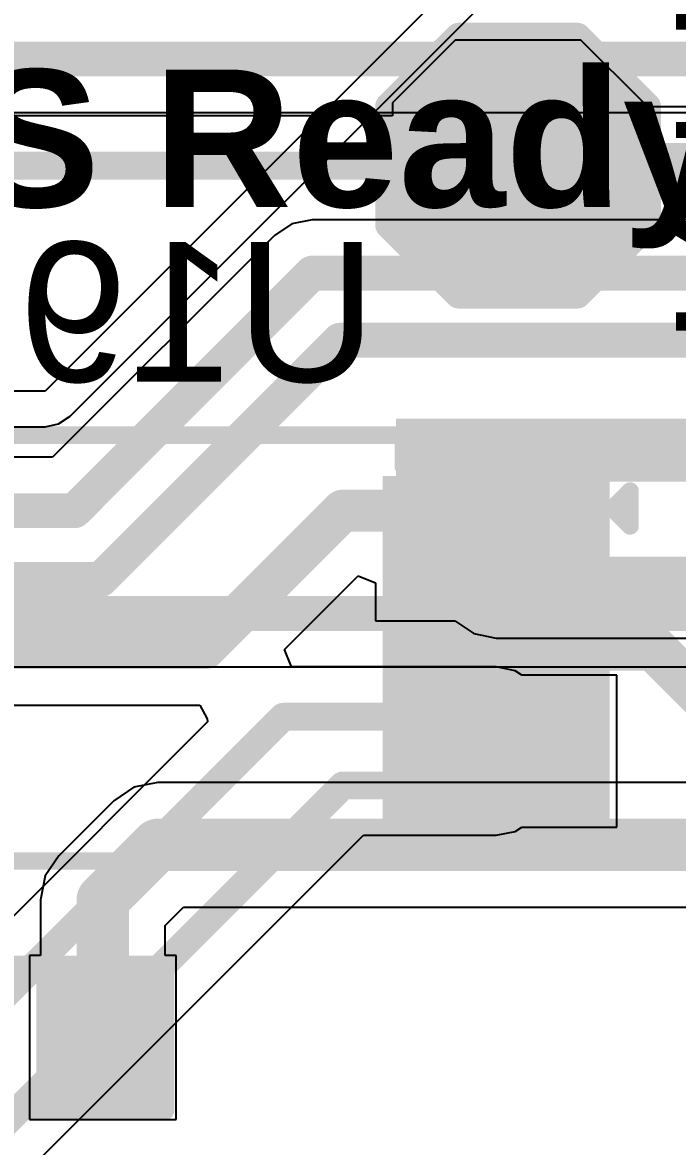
# Model space of a CAD drawing. Header units: inches. Extents: x -2.7 to 10.9, y -2.9 to 7.4.
# Drawn here: x 1.4805 to 1.6683, y -2.2504 to -1.9284 of the extents above; entities that cross this region are included whole.
import ezdxf

# ---------------------------------------------------------------- set-up
doc = ezdxf.new("R2010")
doc.units = ezdxf.units.IN
doc.header["$MEASUREMENT"] = 0
for name, color, linetype in [('Board Outline', 216, 'Continuous'), ('Bottom Layer', 5, 'Continuous'), ('Bottom Overlay', 54, 'Continuous'), ('Bottom Paste', 16, 'Continuous'), ('Bottom Solder', 6, 'Continuous'), ('Layer 3', 76, 'Continuous'), ('Top Layer', 1, 'Continuous'), ('Top Overlay', 2, 'Continuous'), ('Top Paste', 8, 'Continuous'), ('Top Solder', 216, 'Continuous')]:
    doc.layers.add(name, color=color, linetype=linetype)
doc.styles.add('Arial', font='', dxfattribs={"height": 0.2})
doc.styles.add('Arial_Bold', font='', dxfattribs={"height": 0.2})
doc.styles.get('Arial').set_extended_font_data('Arial')
doc.styles.get('Arial_Bold').set_extended_font_data('Arial', bold=True)

# ---------------------------------------------------------------- blocks, each defined once
blk = doc.blocks.new('VSSOP_10_B_127')
at = {"layer": 'Bottom Layer'}
for points in [[(-0.11516, 0.04528), (-0.05807, 0.04528), (-0.05807, 0.03346), (-0.11516, 0.03346)], [(0.05807, 0.04528), (0.11516, 0.04528), (0.11516, 0.03346), (0.05807, 0.03346)], [(-0.11516, 0.02559), (-0.05807, 0.02559), (-0.05807, 0.01378), (-0.11516, 0.01378)], [(0.05807, 0.02559), (0.11516, 0.02559), (0.11516, 0.01378), (0.05807, 0.01378)], [(-0.11516, 0.00591), (-0.05807, 0.00591), (-0.05807, -0.00591), (-0.11516, -0.00591)], [(0.05807, 0.00591), (0.11516, 0.00591), (0.11516, -0.00591), (0.05807, -0.00591)], [(-0.11516, -0.01378), (-0.05807, -0.01378), (-0.05807, -0.02559), (-0.11516, -0.02559)], [(0.05807, -0.01378), (0.11516, -0.01378), (0.11516, -0.02559), (0.05807, -0.02559)], [(-0.11516, -0.03346), (-0.05807, -0.03346), (-0.05807, -0.04528), (-0.11516, -0.04528)], [(0.05807, -0.03346), (0.11516, -0.03346), (0.11516, -0.04528), (0.05807, -0.04528)]]:
    blk.add_hatch(color=5, dxfattribs=at).paths.add_polyline_path(points)
at = {"layer": 'Bottom Paste'}
for points in [[(-0.11516, 0.04528), (-0.05807, 0.04528), (-0.05807, 0.03346), (-0.11516, 0.03346)], [(0.05807, 0.04528), (0.11516, 0.04528), (0.11516, 0.03346), (0.05807, 0.03346)], [(-0.11516, 0.02559), (-0.05807, 0.02559), (-0.05807, 0.01378), (-0.11516, 0.01378)], [(0.05807, 0.02559), (0.11516, 0.02559), (0.11516, 0.01378), (0.05807, 0.01378)], [(-0.11516, 0.00591), (-0.05807, 0.00591), (-0.05807, -0.00591), (-0.11516, -0.00591)], [(0.05807, 0.00591), (0.11516, 0.00591), (0.11516, -0.00591), (0.05807, -0.00591)], [(-0.11516, -0.01378), (-0.05807, -0.01378), (-0.05807, -0.02559), (-0.11516, -0.02559)], [(0.05807, -0.01378), (0.11516, -0.01378), (0.11516, -0.02559), (0.05807, -0.02559)], [(-0.11516, -0.03346), (-0.05807, -0.03346), (-0.05807, -0.04528), (-0.11516, -0.04528)], [(0.05807, -0.03346), (0.11516, -0.03346), (0.11516, -0.04528), (0.05807, -0.04528)]]:
    blk.add_hatch(color=16, dxfattribs=at).paths.add_polyline_path(points)
at = {"layer": 'Bottom Solder'}
for points in [[(-0.11916, 0.04928), (-0.05407, 0.04928), (-0.05407, 0.02946), (-0.11916, 0.02946)], [(0.05407, 0.04928), (0.11916, 0.04928), (0.11916, 0.02946), (0.05407, 0.02946)], [(-0.11916, 0.02959), (-0.05407, 0.02959), (-0.05407, 0.00978), (-0.11916, 0.00978)], [(0.05407, 0.02959), (0.11916, 0.02959), (0.11916, 0.00978), (0.05407, 0.00978)], [(-0.11916, 0.00991), (-0.05407, 0.00991), (-0.05407, -0.00991), (-0.11916, -0.00991)], [(0.05407, 0.00991), (0.11916, 0.00991), (0.11916, -0.00991), (0.05407, -0.00991)], [(-0.11916, -0.00978), (-0.05407, -0.00978), (-0.05407, -0.02959), (-0.11916, -0.02959)], [(0.05407, -0.00978), (0.11916, -0.00978), (0.11916, -0.02959), (0.05407, -0.02959)], [(-0.11916, -0.02946), (-0.05407, -0.02946), (-0.05407, -0.04928), (-0.11916, -0.04928)], [(0.05407, -0.02946), (0.11916, -0.02946), (0.11916, -0.04928), (0.05407, -0.04928)]]:
    blk.add_hatch(color=6, dxfattribs=at).paths.add_polyline_path(points)
at = {"layer": 'Bottom Overlay'}
for points in [[(0.06, 0.061, 0.005, 0.005, 0), (-0.06, 0.061, 0.005, 0.005, 0)], [(-0.06, 0.061, 0.005, 0.005, 0), (-0.06, 0.052, 0.005, 0.005, 0)], [(0.06, 0.061, 0.005, 0.005, 0), (0.06, 0.052, 0.005, 0.005, 0)], [(-0.125, -0.035, 0.005, 0.005, 0), (-0.125, -0.045, 0.005, 0.005, 0)], [(-0.12, -0.04, 0.005, 0.005, 0), (-0.125, -0.035, 0.005, 0.005, 0)], [(-0.12, -0.04, 0.005, 0.005, 0), (-0.125, -0.045, 0.005, 0.005, 0)], [(-0.06, -0.052, 0.005, 0.005, 0), (-0.06, -0.061, 0.005, 0.005, 0)], [(0.06, -0.052, 0.005, 0.005, 0), (0.06, -0.061, 0.005, 0.005, 0)], [(0.06, -0.061, 0.005, 0.005, 0), (-0.06, -0.061, 0.005, 0.005, 0)]]:
    blk.add_lwpolyline(points, format="xyseb", dxfattribs=at)
for points in [[(-0.06125, 0.061, 0.0025, 0.0025, 1), (-0.05875, 0.061, 0.0025, 0.0025, 1)], [(-0.06125, 0.061, 0.0025, 0.0025, 1), (-0.05875, 0.061, 0.0025, 0.0025, 1)], [(0.05875, 0.061, 0.0025, 0.0025, 1), (0.06125, 0.061, 0.0025, 0.0025, 1)], [(0.05875, 0.061, 0.0025, 0.0025, 1), (0.06125, 0.061, 0.0025, 0.0025, 1)], [(-0.06125, 0.052, 0.0025, 0.0025, 1), (-0.05875, 0.052, 0.0025, 0.0025, 1)], [(0.05875, 0.052, 0.0025, 0.0025, 1), (0.06125, 0.052, 0.0025, 0.0025, 1)], [(-0.12625, -0.035, 0.0025, 0.0025, 1), (-0.12375, -0.035, 0.0025, 0.0025, 1)], [(-0.12625, -0.035, 0.0025, 0.0025, 1), (-0.12375, -0.035, 0.0025, 0.0025, 1)], [(-0.12125, -0.04, 0.0025, 0.0025, 1), (-0.11875, -0.04, 0.0025, 0.0025, 1)], [(-0.12125, -0.04, 0.0025, 0.0025, 1), (-0.11875, -0.04, 0.0025, 0.0025, 1)], [(-0.12625, -0.045, 0.0025, 0.0025, 1), (-0.12375, -0.045, 0.0025, 0.0025, 1)], [(-0.12625, -0.045, 0.0025, 0.0025, 1), (-0.12375, -0.045, 0.0025, 0.0025, 1)], [(-0.06125, -0.052, 0.0025, 0.0025, 1), (-0.05875, -0.052, 0.0025, 0.0025, 1)], [(0.05875, -0.052, 0.0025, 0.0025, 1), (0.06125, -0.052, 0.0025, 0.0025, 1)], [(-0.06125, -0.061, 0.0025, 0.0025, 1), (-0.05875, -0.061, 0.0025, 0.0025, 1)], [(-0.06125, -0.061, 0.0025, 0.0025, 1), (-0.05875, -0.061, 0.0025, 0.0025, 1)], [(0.05875, -0.061, 0.0025, 0.0025, 1), (0.06125, -0.061, 0.0025, 0.0025, 1)], [(0.05875, -0.061, 0.0025, 0.0025, 1), (0.06125, -0.061, 0.0025, 0.0025, 1)]]:
    blk.add_lwpolyline(points, format="xyseb", close=True, dxfattribs=at)
blk = doc.blocks.new('R___0603_192')
at = {"layer": 'Top Layer'}
for points in [[(-0.015, 0.0175), (-0.015, -0.0175), (-0.045, -0.0175), (-0.045, 0.0175)], [(0.045, 0.0175), (0.045, -0.0175), (0.015, -0.0175), (0.015, 0.0175)]]:
    blk.add_hatch(color=1, dxfattribs=at).paths.add_polyline_path(points)
at = {"layer": 'Top Paste'}
for points in [[(-0.015, 0.0175), (-0.015, -0.0175), (-0.045, -0.0175), (-0.045, 0.0175)], [(0.045, 0.0175), (0.045, -0.0175), (0.015, -0.0175), (0.015, 0.0175)]]:
    blk.add_hatch(color=8, dxfattribs=at).paths.add_polyline_path(points)
at = {"layer": 'Top Solder'}
for points in [[(-0.011, 0.0215), (-0.011, -0.0215), (-0.049, -0.0215), (-0.049, 0.0215)], [(0.049, 0.0215), (0.049, -0.0215), (0.011, -0.0215), (0.011, 0.0215)]]:
    blk.add_hatch(color=216, dxfattribs=at).paths.add_polyline_path(points)
at = {"layer": 'Top Overlay'}
for points in [[(0.048, 0.021, 0.005, 0.005, 0), (-0.048, 0.021, 0.005, 0.005, 0)], [(-0.048, 0.021, 0.005, 0.005, 0), (-0.048, -0.021, 0.005, 0.005, 0)], [(0.048, 0.021, 0.005, 0.005, 0), (0.048, -0.021, 0.005, 0.005, 0)], [(0.048, -0.021, 0.005, 0.005, 0), (-0.048, -0.021, 0.005, 0.005, 0)]]:
    blk.add_lwpolyline(points, format="xyseb", dxfattribs=at)
for points in [[(-0.04925, 0.021, 0.0025, 0.0025, 1), (-0.04675, 0.021, 0.0025, 0.0025, 1)], [(-0.04925, 0.021, 0.0025, 0.0025, 1), (-0.04675, 0.021, 0.0025, 0.0025, 1)], [(0.04675, 0.021, 0.0025, 0.0025, 1), (0.04925, 0.021, 0.0025, 0.0025, 1)], [(0.04675, 0.021, 0.0025, 0.0025, 1), (0.04925, 0.021, 0.0025, 0.0025, 1)], [(-0.04925, -0.021, 0.0025, 0.0025, 1), (-0.04675, -0.021, 0.0025, 0.0025, 1)], [(-0.04925, -0.021, 0.0025, 0.0025, 1), (-0.04675, -0.021, 0.0025, 0.0025, 1)], [(0.04675, -0.021, 0.0025, 0.0025, 1), (0.04925, -0.021, 0.0025, 0.0025, 1)], [(0.04675, -0.021, 0.0025, 0.0025, 1), (0.04925, -0.021, 0.0025, 0.0025, 1)]]:
    blk.add_lwpolyline(points, format="xyseb", close=True, dxfattribs=at)
blk = doc.blocks.new('T__________221')
at = {"layer": 'Top Layer'}
blk.add_hatch(color=1, dxfattribs=at).paths.add_polyline_path([(0.015, 0.03), (-0.015, 0.03), (-0.03, 0.015), (-0.03, -0.015), (-0.015, -0.03), (0.015, -0.03), (0.03, -0.015), (0.03, 0.015)])
at = {"layer": 'Top Paste'}
blk.add_hatch(color=8, dxfattribs=at).paths.add_polyline_path([(0.015, 0.03), (-0.015, 0.03), (-0.03, 0.015), (-0.03, -0.015), (-0.015, -0.03), (0.015, -0.03), (0.03, -0.015), (0.03, 0.015)])
at = {"layer": 'Top Solder'}
blk.add_hatch(color=216, dxfattribs=at).paths.add_polyline_path([(0.017, 0.034), (-0.017, 0.034), (-0.034, 0.017), (-0.034, -0.017), (-0.017, -0.034), (0.017, -0.034), (0.034, -0.017), (0.034, 0.017)])
at = {"layer": 'Top Overlay'}
for points in [[(-0.037, 0.017, 0.00787, 0.00787, 0), (-0.017, 0.037, 0.00787, 0.00787, 0)], [(-0.017, 0.037, 0.00787, 0.00787, 0), (0.017, 0.037, 0.00787, 0.00787, 0)], [(-0.017, 0.037, 0.00787, 0.00787, 0), (0.017, 0.037, 0.00787, 0.00787, 0)], [(0.017, 0.037, 0.00787, 0.00787, 0), (0.037, 0.017, 0.00787, 0.00787, 0)], [(-0.037, -0.017, 0.00787, 0.00787, 0), (-0.037, 0.017, 0.00787, 0.00787, 0)], [(0.037, -0.017, 0.00787, 0.00787, 0), (0.037, 0.017, 0.00787, 0.00787, 0)], [(-0.037, -0.017, 0.00787, 0.00787, 0), (-0.017, -0.037, 0.00787, 0.00787, 0)], [(0.017, -0.037, 0.00787, 0.00787, 0), (0.037, -0.017, 0.00787, 0.00787, 0)], [(-0.017, -0.037, 0.00787, 0.00787, 0), (0.017, -0.037, 0.00787, 0.00787, 0)], [(-0.017, -0.037, 0.00787, 0.00787, 0), (0.017, -0.037, 0.00787, 0.00787, 0)]]:
    blk.add_lwpolyline(points, format="xyseb", dxfattribs=at)
for points in [[(-0.01897, 0.037, 0.00394, 0.00394, 1), (-0.01503, 0.037, 0.00394, 0.00394, 1)], [(-0.01897, 0.037, 0.00394, 0.00394, 1), (-0.01503, 0.037, 0.00394, 0.00394, 1)], [(-0.01897, 0.037, 0.00394, 0.00394, 1), (-0.01503, 0.037, 0.00394, 0.00394, 1)], [(0.01503, 0.037, 0.00394, 0.00394, 1), (0.01897, 0.037, 0.00394, 0.00394, 1)], [(0.01503, 0.037, 0.00394, 0.00394, 1), (0.01897, 0.037, 0.00394, 0.00394, 1)], [(0.01503, 0.037, 0.00394, 0.00394, 1), (0.01897, 0.037, 0.00394, 0.00394, 1)], [(-0.03897, 0.017, 0.00394, 0.00394, 1), (-0.03503, 0.017, 0.00394, 0.00394, 1)], [(-0.03897, 0.017, 0.00394, 0.00394, 1), (-0.03503, 0.017, 0.00394, 0.00394, 1)], [(0.03503, 0.017, 0.00394, 0.00394, 1), (0.03897, 0.017, 0.00394, 0.00394, 1)], [(0.03503, 0.017, 0.00394, 0.00394, 1), (0.03897, 0.017, 0.00394, 0.00394, 1)], [(-0.03897, -0.017, 0.00394, 0.00394, 1), (-0.03503, -0.017, 0.00394, 0.00394, 1)], [(-0.03897, -0.017, 0.00394, 0.00394, 1), (-0.03503, -0.017, 0.00394, 0.00394, 1)], [(0.03503, -0.017, 0.00394, 0.00394, 1), (0.03897, -0.017, 0.00394, 0.00394, 1)], [(0.03503, -0.017, 0.00394, 0.00394, 1), (0.03897, -0.017, 0.00394, 0.00394, 1)], [(-0.01897, -0.037, 0.00394, 0.00394, 1), (-0.01503, -0.037, 0.00394, 0.00394, 1)], [(-0.01897, -0.037, 0.00394, 0.00394, 1), (-0.01503, -0.037, 0.00394, 0.00394, 1)], [(-0.01897, -0.037, 0.00394, 0.00394, 1), (-0.01503, -0.037, 0.00394, 0.00394, 1)], [(0.01503, -0.037, 0.00394, 0.00394, 1), (0.01897, -0.037, 0.00394, 0.00394, 1)], [(0.01503, -0.037, 0.00394, 0.00394, 1), (0.01897, -0.037, 0.00394, 0.00394, 1)], [(0.01503, -0.037, 0.00394, 0.00394, 1), (0.01897, -0.037, 0.00394, 0.00394, 1)]]:
    blk.add_lwpolyline(points, format="xyseb", close=True, dxfattribs=at)

msp = doc.modelspace()

# ---------------------------------------------------------------- hatches: boundary and pattern name
at = {"layer": 'Bottom Layer'}
for points in [[(1.58756, -2.05994), (1.69956, -2.05994), (1.69956, -2.04194), (1.58756, -2.04194)], [(1.58774, -2.07417), (1.64483, -2.07417), (1.64483, -2.04194), (1.58774, -2.04194)]]:
    msp.add_hatch(color=5, dxfattribs=at).paths.add_polyline_path(points)

# ---------------------------------------------------------------- linework, layer by layer
at = {"layer": 'Board Outline'}
msp.add_lwpolyline([(2.84412, -0.24125, 0.005, 0.005, -0.741893), (-2.49969, -1.37795, 0.005, 0.005, 0)], format="xyseb", dxfattribs=at)
at = {"layer": 'Bottom Layer'}
for p, q in [((1.25807, -1.95415), (1.68115, -1.95415)), ((1.55769, -1.98606), (1.55273, -1.98938)), ((1.56354, -1.9849), (1.55769, -1.98606)), ((1.69041, -1.9849), (1.56354, -1.9849)), ((1.55273, -1.98938), (1.48914, -2.05297)), ((1.48914, -2.05297), (1.35036, -2.05297)), ((1.55558, -2.10804), (1.57674, -2.08688)), ((1.57674, -2.08688), (1.58174, -2.08895)), ((1.58174, -2.08895), (1.58174, -2.09985)), ((1.58174, -2.09985), (1.6044, -2.09985)), ((1.6044, -2.09985), (1.60985, -2.10349)), ((1.60985, -2.10349), (1.61629, -2.10477)), ((1.61629, -2.10477), (1.74264, -2.10477)), ((1.55765, -2.11304), (1.55558, -2.10804)), ((1.61629, -2.11304), (1.55765, -2.11304)), ((1.62175, -2.11413), (1.61629, -2.11304)), ((1.62367, -2.11541), (1.62175, -2.11413)), ((1.65083, -2.11541), (1.62367, -2.11541)), ((1.65083, -2.15891), (1.65083, -2.11541)), ((1.4776, -2.12394), (1.53138, -2.12394)), ((1.53138, -2.12394), (1.53348, -2.12793)), ((1.5336, -2.12879), (1.45766, -2.20473)), ((1.53348, -2.12793), (1.5336, -2.12879)), ((1.61629, -2.16127), (1.62175, -2.16019)), ((1.62175, -2.16019), (1.62367, -2.15891)), ((1.62367, -2.15891), (1.65083, -2.15891)), ((1.48494, -2.25457), (1.57823, -2.16127)), ((1.57823, -2.16127), (1.61629, -2.16127))]:
    msp.add_line(p, q, dxfattribs=at)
for points in [[(0.76127, -1.93885, 0.01, 0.01, 0), (1.68115, -1.93885, 0.01, 0.01, 0)], [(1.49548, -2.06826, 0.01, 0.01, 0), (1.56354, -2.00019, 0.01, 0.01, 0)], [(1.56354, -2.00019, 0.01, 0.01, 0), (1.69674, -2.00019, 0.01, 0.01, 0)], [(1.503, -2.08794, 0.01, 0.01, 0), (1.57151, -2.01943, 0.01, 0.01, 0)], [(1.57151, -2.01943, 0.01, 0.01, 0), (1.70471, -2.01943, 0.01, 0.01, 0)], [(1.64356, -2.05094, 0.012, 0.012, 0), (1.68706, -2.05094, 0.012, 0.012, 0)], [(1.44306, -2.06826, 0.01, 0.01, 0), (1.49548, -2.06826, 0.01, 0.01, 0)], [(1.53292, -2.10763, 0.012, 0.012, 0), (1.57229, -2.06826, 0.012, 0.012, 0)], [(1.57229, -2.06826, 0.012, 0.012, 0), (1.61629, -2.06826, 0.012, 0.012, 0)], [(1.44306, -2.08794, 0.01, 0.01, 0), (1.503, -2.08794, 0.01, 0.01, 0)], [(1.61629, -2.08794, 0.013, 0.013, 0), (1.68706, -2.08794, 0.013, 0.013, 0)], [(1.44306, -2.10763, 0.012, 0.012, 0), (1.53292, -2.10763, 0.012, 0.012, 0)], [(1.61629, -2.10763, 0.013, 0.013, 0), (1.66147, -2.10763, 0.013, 0.013, 0)], [(1.66147, -2.10763, 0.013, 0.013, 0), (1.68706, -2.13322, 0.013, 0.013, 0)], [(1.46358, -2.219, 0.008, 0.008, 0), (1.55526, -2.12731, 0.008, 0.008, 0)], [(1.55526, -2.12731, 0.008, 0.008, 0), (1.61629, -2.12731, 0.008, 0.008, 0)], [(1.47484, -2.24448, 0.008, 0.008, 0), (1.57232, -2.147, 0.008, 0.008, 0)], [(1.57232, -2.147, 0.008, 0.008, 0), (1.61629, -2.147, 0.008, 0.008, 0)]]:
    msp.add_lwpolyline(points, format="xyseb", dxfattribs=at)
for points in [[(1.56105, -2.00019, 0.005, 0.005, 1), (1.56604, -2.00019, 0.005, 0.005, 1)], [(1.56105, -2.00019, 0.005, 0.005, 1), (1.56604, -2.00019, 0.005, 0.005, 1)], [(1.56901, -2.01943, 0.005, 0.005, 1), (1.57401, -2.01943, 0.005, 0.005, 1)], [(1.56901, -2.01943, 0.005, 0.005, 1), (1.57401, -2.01943, 0.005, 0.005, 1)], [(1.64056, -2.05094, 0.006, 0.006, 1), (1.64656, -2.05094, 0.006, 0.006, 1)], [(1.49298, -2.06826, 0.005, 0.005, 1), (1.49798, -2.06826, 0.005, 0.005, 1)], [(1.49298, -2.06826, 0.005, 0.005, 1), (1.49798, -2.06826, 0.005, 0.005, 1)], [(1.56929, -2.06826, 0.006, 0.006, 1), (1.57529, -2.06826, 0.006, 0.006, 1)], [(1.56929, -2.06826, 0.006, 0.006, 1), (1.57529, -2.06826, 0.006, 0.006, 1)], [(1.61329, -2.06826, 0.006, 0.006, 1), (1.61929, -2.06826, 0.006, 0.006, 1)], [(1.5005, -2.08794, 0.005, 0.005, 1), (1.5055, -2.08794, 0.005, 0.005, 1)], [(1.5005, -2.08794, 0.005, 0.005, 1), (1.5055, -2.08794, 0.005, 0.005, 1)], [(1.61304, -2.08794, 0.0065, 0.0065, 1), (1.61954, -2.08794, 0.0065, 0.0065, 1)], [(1.52992, -2.10763, 0.006, 0.006, 1), (1.53592, -2.10763, 0.006, 0.006, 1)], [(1.52992, -2.10763, 0.006, 0.006, 1), (1.53592, -2.10763, 0.006, 0.006, 1)], [(1.61304, -2.10763, 0.0065, 0.0065, 1), (1.61954, -2.10763, 0.0065, 0.0065, 1)], [(1.65822, -2.10763, 0.0065, 0.0065, 1), (1.66472, -2.10763, 0.0065, 0.0065, 1)], [(1.65822, -2.10763, 0.0065, 0.0065, 1), (1.66472, -2.10763, 0.0065, 0.0065, 1)], [(1.55326, -2.12731, 0.004, 0.004, 1), (1.55726, -2.12731, 0.004, 0.004, 1)], [(1.55326, -2.12731, 0.004, 0.004, 1), (1.55726, -2.12731, 0.004, 0.004, 1)], [(1.61429, -2.12731, 0.004, 0.004, 1), (1.61829, -2.12731, 0.004, 0.004, 1)], [(1.57032, -2.147, 0.004, 0.004, 1), (1.57432, -2.147, 0.004, 0.004, 1)], [(1.57032, -2.147, 0.004, 0.004, 1), (1.57432, -2.147, 0.004, 0.004, 1)], [(1.61429, -2.147, 0.004, 0.004, 1), (1.61829, -2.147, 0.004, 0.004, 1)]]:
    msp.add_lwpolyline(points, format="xyseb", close=True, dxfattribs=at)
at = {"layer": 'Layer 3'}
for p, q in [((1.802, -1.719), (1.487, -2.034)), ((1.49421, -2.04121), (1.80921, -1.72621)), ((1.487, -2.034), (0.89103, -2.034)), ((1.4909, -2.04342), (1.49421, -2.04121)), ((0.89525, -2.0442), (1.487, -2.0442)), ((1.487, -2.0442), (1.4909, -2.04342))]:
    msp.add_line(p, q, dxfattribs=at)
at = {"layer": 'Top Layer'}
for p, q in [((1.60456, -1.9334), (1.58656, -1.9514)), ((1.64056, -1.9334), (1.60456, -1.9334)), ((1.65856, -1.9514), (1.64056, -1.9334)), ((1.58656, -1.9514), (1.58656, -1.95513)), ((1.65856, -1.95258), (1.65856, -1.9514)), ((1.7425, -1.95258), (1.65856, -1.95258)), ((1.58656, -1.95513), (1.40431, -1.95513)), ((1.29876, -2.11303), (1.77514, -2.11303)), ((1.51246, -2.14752), (1.50667, -2.15138)), ((1.51929, -2.14616), (1.51246, -2.14752)), ((1.74783, -2.14616), (1.51929, -2.14616)), ((1.50667, -2.15138), (1.49092, -2.16714)), ((1.50667, -2.15138), (1.50667, -2.15138)), ((1.49092, -2.16714), (1.48705, -2.17293)), ((1.48705, -2.17293), (1.48569, -2.17976)), ((1.48569, -2.17976), (1.48569, -2.19573)), ((1.52138, -2.18715), (1.52668, -2.18184)), ((1.52668, -2.18184), (1.75522, -2.18184)), ((1.52138, -2.19573), (1.52138, -2.18715)), ((1.48569, -2.19573), (1.48253, -2.19573)), ((1.48253, -2.19573), (1.48253, -2.24273)), ((1.52453, -2.19573), (1.52138, -2.19573)), ((1.52453, -2.24273), (1.52453, -2.19573)), ((1.48253, -2.24273), (1.52453, -2.24273))]:
    msp.add_line(p, q, dxfattribs=at)
for points in [[(1.62256, -1.9694, 0.013, 0.013, 0), (1.7425, -1.9694, 0.013, 0.013, 0)], [(1.3984, -1.9694, 0.008, 0.008, 0), (1.62256, -1.9694, 0.008, 0.008, 0)], [(1.29243, -2.09774, 0.01, 0.01, 0), (1.77719, -2.09774, 0.01, 0.01, 0)], [(1.50353, -2.17976, 0.015, 0.015, 0), (1.51929, -2.164, 0.015, 0.015, 0)], [(1.51929, -2.164, 0.015, 0.015, 0), (1.75522, -2.164, 0.015, 0.015, 0)], [(1.50353, -2.21923, 0.015, 0.015, 0), (1.50353, -2.17976, 0.015, 0.015, 0)]]:
    msp.add_lwpolyline(points, format="xyseb", dxfattribs=at)
for points in [[(1.61931, -1.9694, 0.0065, 0.0065, 1), (1.62581, -1.9694, 0.0065, 0.0065, 1)], [(1.62056, -1.9694, 0.004, 0.004, 1), (1.62456, -1.9694, 0.004, 0.004, 1)], [(1.51554, -2.164, 0.0075, 0.0075, 1), (1.52304, -2.164, 0.0075, 0.0075, 1)], [(1.51554, -2.164, 0.0075, 0.0075, 1), (1.52304, -2.164, 0.0075, 0.0075, 1)], [(1.49978, -2.17976, 0.0075, 0.0075, 1), (1.50728, -2.17976, 0.0075, 0.0075, 1)], [(1.49978, -2.17976, 0.0075, 0.0075, 1), (1.50728, -2.17976, 0.0075, 0.0075, 1)], [(1.49978, -2.21923, 0.0075, 0.0075, 1), (1.50728, -2.21923, 0.0075, 0.0075, 1)]]:
    msp.add_lwpolyline(points, format="xyseb", close=True, dxfattribs=at)

# ---------------------------------------------------------------- block references
msp.add_blockref('T__________221', (1.62256, -1.9694))
at = {"rotation": 180}
for name, p in [('VSSOP_10_B_127', (1.52967, -2.10763)), ('R___0603_192', (1.47353, -2.21923))]:
    msp.add_blockref(name, p, dxfattribs=at)

# ---------------------------------------------------------------- texts
at = {"layer": 'Bottom Overlay', "style": 'Arial', "text_generation_flag": 2}
msp.add_text('R44', height=0.04, rotation=270, dxfattribs=at).set_placement((1.66784, -2.02127))
msp.add_text('U19', height=0.04, dxfattribs=at).set_placement((1.58207, -2.0313))
at = {"layer": 'Top Overlay', "style": 'Arial_Bold'}
msp.add_text('ADS Ready', height=0.03937, dxfattribs=at).set_placement((1.38663, -1.98126))

doc.saveas('drawing.dxf')
